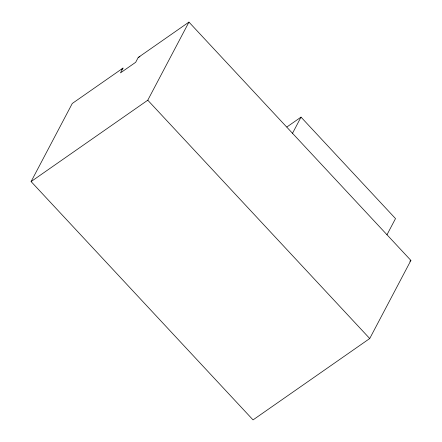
<?xml version="1.0" encoding="UTF-8"?>
<svg xmlns="http://www.w3.org/2000/svg" width="442" height="442" viewBox="0 0 442 442"><rect width="100%" height="100%" fill="white"/><g stroke="black" fill="none" stroke-linecap="round" stroke-linejoin="round"><path stroke-width="0.66" d="M31.1 181.574L72.273 103.472L123.02 68.085L120.484 72.891L135.677 62.294L138.208 57.488L188.955 22.1L410.9 260.426L369.727 338.528L253.045 419.9L31.1 181.574L147.777 100.201L188.955 22.1M292.471 133.351L301.024 117.13L395.513 218.591L386.96 234.812M121.544 69.482L123.02 68.085M286.902 126.976L301.024 117.13M409.8 261.194L410.9 260.426M138.208 57.488L139.932 56.626M147.777 100.201L369.727 338.528"/></g></svg>
